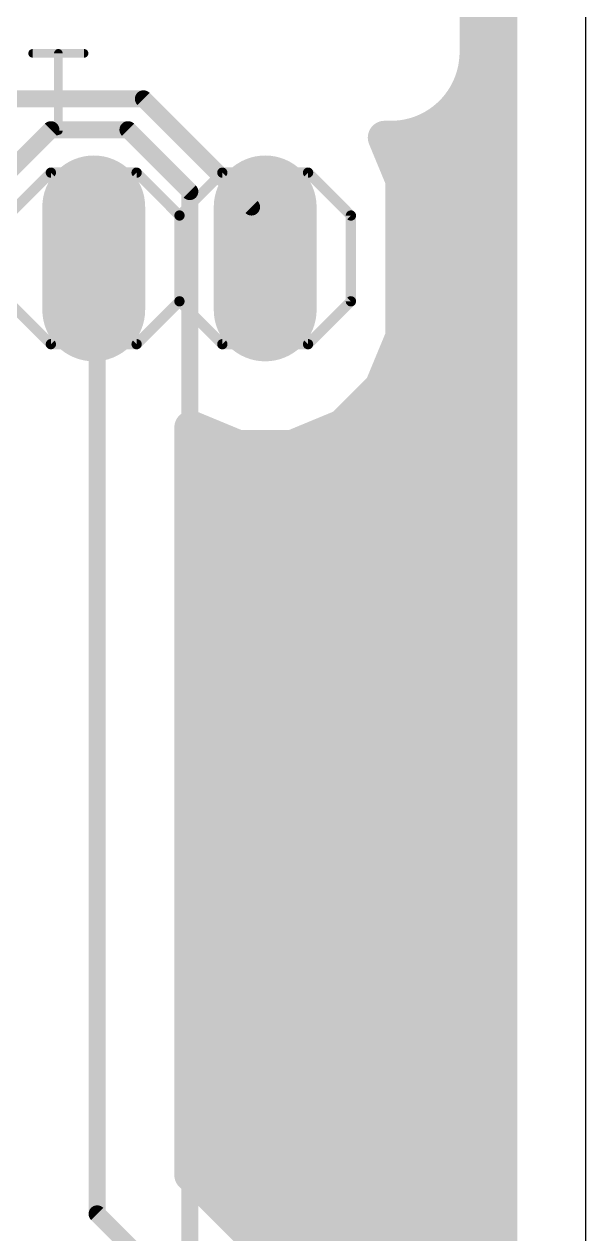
# Model space of a CAD drawing. Extents: x 0 to 49.2, y 0 to 53.3.
# Drawn here: x 40.88 to 49.2, y 23.66 to 41.57 of the extents above; entities that cross this region are included whole.
import ezdxf

# ---------------------------------------------------------------- set-up
doc = ezdxf.new("R2010")
doc.units = 0
for name, color, linetype in [('1', 14, 'CONTINUOUS'), ('116', 251, 'CONTINUOUS'), ('17', 94, 'CONTINUOUS'), ('20', 178, 'CONTINUOUS'), ('21', 251, 'CONTINUOUS'), ('25', 251, 'CONTINUOUS'), ('51', 251, 'CONTINUOUS')]:
    doc.layers.add(name, color=color, linetype=linetype)

# ---------------------------------------------------------------- blocks, each defined once
blk = doc.blocks.new('RECT')
blk.add_solid([(-0.5, -0.5), (0.5, -0.5), (-0.5, 0.5), (0.5, 0.5)])
blk = doc.blocks.new('LONGP100')
at = {"const_width": 1}
blk.add_lwpolyline([(-0.5, 0), (0.5, 0)], dxfattribs=at)
at = {"const_width": 0.5}
for points in [[(-0.5, 0.25, 1), (-0.5, -0.25)], [(0.5, -0.25, 1), (0.5, 0.25)]]:
    blk.add_lwpolyline(points, format="xyb", dxfattribs=at)

msp = doc.modelspace()

# ---------------------------------------------------------------- linework, layer by layer
at = {"layer": '1'}
for points, const_width in [([(47.9338, 52.0638), (47.9338, 1.2662)], 0.5004), ([(47.5789, 41.1042), (47.5789, 50.1724)], 0.5004), ([(47.5789, 41.5316), (47.9338, 41.5316)], 0.5004), ([(47.5555, 40.9068), (47.571, 41.005)], 0.5004), ([(47.571, 41.005), (47.5789, 41.1042)], 0.5004), ([(47.5731, 41.0313), (47.9338, 41.0313)], 0.5004), ([(47.5015, 40.7154), (47.5323, 40.81)], 0.5004), ([(47.5323, 40.81), (47.5555, 40.9068)], 0.5004), ([(47.4183, 40.5348), (47.4634, 40.6235)], 0.5004), ([(47.4634, 40.6235), (47.5015, 40.7154)], 0.5004), ([(47.3078, 40.3695), (47.3663, 40.45)], 0.5004), ([(47.3663, 40.45), (47.4183, 40.5348)], 0.5004), ([(47.4159, 40.5309), (47.9338, 40.5309)], 0.5004), ([(42.6466, 40.4622), (36.703, 40.4622)], 0.254), ([(44.2468, 38.862), (42.6466, 40.4622)], 0.254), ([(47.1728, 40.2235), (47.2432, 40.2938)], 0.5004), ([(47.2432, 40.2938), (47.3078, 40.3695)], 0.5004), ([(46.9318, 40.0484), (47.0167, 40.1004)], 0.5004), ([(47.0167, 40.1004), (47.0972, 40.1588)], 0.5004), ([(47.0972, 40.1588), (47.1728, 40.2235)], 0.5004), ([(41.275, 40.005), (39.37, 38.1)], 0.254), ([(42.418, 40.005), (41.275, 40.005)], 0.254), ([(43.3324, 39.0906), (42.418, 40.005)], 0.254), ([(46.4782, 39.2654), (46.2204, 39.8878)], 0.5004), ([(46.2204, 39.8878), (46.3624, 39.8878)], 0.5004), ([(46.3624, 39.8878), (46.4616, 39.8956)], 0.5004), ([(46.4616, 39.8956), (46.5599, 39.9112)], 0.5004), ([(46.5599, 39.9112), (46.6566, 39.9344)], 0.5004), ([(46.6566, 39.9344), (46.7513, 39.9651)], 0.5004), ([(46.7513, 39.9651), (46.8432, 40.0032)], 0.5004), ([(46.8432, 40.0032), (46.9318, 40.0484)], 0.5004), ([(46.8968, 40.0305), (47.9338, 40.0305)], 0.5004), ([(46.3685, 39.5301), (47.9338, 39.5301)], 0.5004), ([(46.4782, 36.9346), (46.4782, 39.2654)], 0.5004), ([(46.4782, 39.0297), (47.9338, 39.0297)], 0.5004), ([(43.3324, 23.2664), (43.3324, 39.0906)], 0.254), ([(44.2468, 38.1762), (44.2468, 38.862)], 0.254), ([(46.4782, 38.5294), (47.9338, 38.5294)], 0.5004), ([(41.9608, 37.9476), (41.91, 38.1)], 0.254), ([(44.2468, 38.1762), (44.45, 38.1)], 0.254), ([(46.4782, 38.029), (47.9338, 38.029)], 0.5004), ([(41.9608, 23.9522), (41.9608, 37.9476)], 0.254), ([(46.4782, 37.5286), (47.9338, 37.5286)], 0.5004), ([(46.4782, 37.0282), (47.9338, 37.0282)], 0.5004), ([(46.1694, 36.1891), (46.4782, 36.9346)], 0.5004), ([(46.3097, 36.5278), (47.9338, 36.5278)], 0.5004), ([(45.5989, 35.6186), (46.1694, 36.1891)], 0.5004), ([(46.0077, 36.0275), (47.9338, 36.0275)], 0.5004), ([(43.354, 24.5293), (43.354, 35.5967)], 0.5004), ([(43.354, 35.5967), (44.0466, 35.3098)], 0.5004), ([(44.8534, 35.3098), (45.5989, 35.6186)], 0.5004), ([(43.354, 35.5271), (43.5221, 35.5271)], 0.5004), ([(45.3779, 35.5271), (47.9338, 35.5271)], 0.5004), ([(44.0466, 35.3098), (44.8534, 35.3098)], 0.5004), ([(43.354, 35.0267), (47.9338, 35.0267)], 0.5004), ([(43.354, 34.5263), (47.9338, 34.5263)], 0.5004), ([(43.354, 34.0259), (47.9338, 34.0259)], 0.5004), ([(43.354, 33.5255), (47.9338, 33.5255)], 0.5004), ([(43.354, 33.0252), (47.9338, 33.0252)], 0.5004), ([(43.354, 32.5248), (47.9338, 32.5248)], 0.5004), ([(43.354, 32.0244), (47.9338, 32.0244)], 0.5004), ([(43.354, 31.524), (47.9338, 31.524)], 0.5004), ([(43.354, 31.0236), (47.9338, 31.0236)], 0.5004), ([(43.354, 30.5233), (47.9338, 30.5233)], 0.5004), ([(43.354, 30.0229), (47.9338, 30.0229)], 0.5004), ([(43.354, 29.5225), (47.9338, 29.5225)], 0.5004), ([(43.354, 29.0221), (47.9338, 29.0221)], 0.5004), ([(43.354, 28.5217), (47.9338, 28.5217)], 0.5004), ([(43.354, 28.0214), (47.9338, 28.0214)], 0.5004), ([(43.354, 27.521), (47.9338, 27.521)], 0.5004), ([(43.354, 27.0206), (47.9338, 27.0206)], 0.5004), ([(43.354, 26.5202), (47.9338, 26.5202)], 0.5004), ([(43.354, 26.0198), (47.9338, 26.0198)], 0.5004), ([(43.354, 25.5194), (47.9338, 25.5194)], 0.5004), ([(43.354, 25.0191), (47.9338, 25.0191)], 0.5004), ([(46.4076, 21.4757), (43.354, 24.5293)], 0.5004), ([(43.3646, 24.5187), (47.9338, 24.5187)], 0.5004), ([(43.865, 24.0183), (47.9338, 24.0183)], 0.5004), ([(45.6184, 20.2946), (41.9608, 23.9522)], 0.254), ([(44.3653, 23.5179), (47.9338, 23.5179)], 0.5004)]:
    msp.add_lwpolyline(points, dxfattribs=dict(at, const_width=const_width))
for points, const_width in [([(47.5789, 41.6567, 1), (47.5789, 41.4065)], 0.2502), ([(47.9338, 41.4065, 1), (47.9338, 41.6567)], 0.2502), ([(47.6946, 40.9855, 1), (47.4475, 41.0246)], 0.2502), ([(47.5731, 41.1564, 1), (47.5731, 40.9062)], 0.2502), ([(47.4538, 41.1042, 1), (47.7039, 41.1042)], 0.2502), ([(47.7036, 41.0944, 1), (47.4541, 41.114)], 0.2502), ([(47.9338, 40.9062, 1), (47.9338, 41.1564)], 0.2502), ([(47.6512, 40.7714, 1), (47.4133, 40.8487)], 0.2502), ([(47.4319, 40.9263, 1), (47.679, 40.8872)], 0.2502), ([(47.6771, 40.8776, 1), (47.4338, 40.936)], 0.2502), ([(47.4463, 41.0148, 1), (47.6958, 40.9952)], 0.2502), ([(47.5749, 40.5667, 1), (47.352, 40.6802)], 0.2502), ([(47.3825, 40.754, 1), (47.6205, 40.6767)], 0.2502), ([(47.6171, 40.6675, 1), (47.3859, 40.7633)], 0.2502), ([(47.4106, 40.8392, 1), (47.6539, 40.7808)], 0.2502), ([(47.4675, 40.3764, 1), (47.2651, 40.5235)], 0.2502), ([(47.4159, 40.656, 1), (47.4159, 40.4058)], 0.2502), ([(47.3068, 40.5916, 1), (47.5297, 40.478)], 0.2502), ([(47.5249, 40.4694, 1), (47.3116, 40.6002)], 0.2502), ([(47.3479, 40.6713, 1), (47.579, 40.5756)], 0.2502), ([(47.9338, 40.4058, 1), (47.9338, 40.656)], 0.2502), ([(42.6915, 40.5071, 1), (42.6017, 40.4173)], 0.127), ([(42.6466, 40.3987, 1), (42.6466, 40.5257)], 0.127), ([(47.148, 40.3751, 1), (47.3383, 40.2126)], 0.2502), ([(47.3316, 40.2054, 1), (47.1547, 40.3823)], 0.2502), ([(47.2066, 40.443, 1), (47.409, 40.2959)], 0.2502), ([(47.4029, 40.2882, 1), (47.2127, 40.4507)], 0.2502), ([(47.2596, 40.5153, 1), (47.4729, 40.3846)], 0.2502), ([(46.9431, 40.2016, 1), (47.0902, 39.9992)], 0.2502), ([(47.082, 39.9937, 1), (46.9513, 40.207)], 0.2502), ([(47.0159, 40.254, 1), (47.1784, 40.0637)], 0.2502), ([(47.1707, 40.0576, 1), (47.0236, 40.26)], 0.2502), ([(47.0844, 40.3119, 1), (47.2613, 40.135)], 0.2502), ([(47.2541, 40.1283, 1), (47.0916, 40.3186)], 0.2502), ([(41.275, 40.0685, 1), (41.275, 39.9415)], 0.127), ([(41.3199, 39.9601, 1), (41.2301, 40.0499)], 0.127), ([(42.4629, 40.0499, 1), (42.3731, 39.9601)], 0.127), ([(42.418, 39.9415, 1), (42.418, 40.0685)], 0.127), ([(46.336, 39.9357, 1), (46.1048, 39.8399)], 0.2502), ([(46.2204, 40.0129, 1), (46.2204, 39.7627)], 0.2502), ([(46.3526, 40.0125, 1), (46.3722, 39.7631)], 0.2502), ([(46.442, 40.0191, 1), (46.4812, 39.772)], 0.2502), ([(46.3624, 39.7627, 1), (46.3624, 40.0129)], 0.2502), ([(46.5307, 40.0328, 1), (46.5891, 39.7895)], 0.2502), ([(46.4714, 39.7709, 1), (46.4518, 40.0203)], 0.2502), ([(46.618, 40.0534, 1), (46.6953, 39.8154)], 0.2502), ([(46.5794, 39.7876, 1), (46.5403, 40.0347)], 0.2502), ([(46.7034, 40.0807, 1), (46.7991, 39.8496)], 0.2502), ([(46.6858, 39.8127, 1), (46.6274, 40.056)], 0.2502), ([(46.7899, 39.8462, 1), (46.7126, 40.0841)], 0.2502), ([(46.7864, 40.1147, 1), (46.9, 39.8917)], 0.2502), ([(46.8968, 40.1556, 1), (46.8968, 39.9054)], 0.2502), ([(46.891, 39.8876, 1), (46.7953, 40.1188)], 0.2502), ([(46.8665, 40.155, 1), (46.9972, 39.9417)], 0.2502), ([(46.9886, 39.9369, 1), (46.875, 40.1598)], 0.2502), ([(47.9338, 39.9054, 1), (47.9338, 40.1556)], 0.2502), ([(46.3685, 39.6552, 1), (46.3685, 39.405)], 0.2502), ([(47.9338, 39.405, 1), (47.9338, 39.6552)], 0.2502), ([(46.6033, 39.2654, 1), (46.3531, 39.2654)], 0.2502), ([(46.3626, 39.2176, 1), (46.5938, 39.3133)], 0.2502), ([(46.4782, 39.1548, 1), (46.4782, 38.9046)], 0.2502), ([(47.9338, 38.9046, 1), (47.9338, 39.1548)], 0.2502), ([(43.3959, 39.0906, 1), (43.2689, 39.0906)], 0.127), ([(43.2875, 39.0457, 1), (43.3773, 39.1355)], 0.127), ([(44.3103, 38.862, 1), (44.1833, 38.862)], 0.127), ([(44.2019, 38.8171, 1), (44.2917, 38.9069)], 0.127), ([(46.4782, 38.6545, 1), (46.4782, 38.4043)], 0.2502), ([(47.9338, 38.4043, 1), (47.9338, 38.6545)], 0.2502), ([(41.9702, 38.1201, 1), (41.8498, 38.0799)], 0.127), ([(44.2691, 38.2357, 1), (44.2245, 38.1167)], 0.127), ([(44.1833, 38.1762, 1), (44.3103, 38.1762)], 0.127), ([(44.4277, 38.0405, 1), (44.4723, 38.1595)], 0.127), ([(46.4782, 38.1541, 1), (46.4782, 37.9039)], 0.2502), ([(47.9338, 37.9039, 1), (47.9338, 38.1541)], 0.2502), ([(42.0243, 37.9476, 1), (41.8973, 37.9476)], 0.127), ([(41.9006, 37.9275, 1), (42.021, 37.9677)], 0.127), ([(46.4782, 37.6537, 1), (46.4782, 37.4035)], 0.2502), ([(47.9338, 37.4035, 1), (47.9338, 37.6537)], 0.2502), ([(46.4782, 37.1533, 1), (46.4782, 36.9031)], 0.2502), ([(47.9338, 36.9031, 1), (47.9338, 37.1533)], 0.2502), ([(46.5938, 36.8867, 1), (46.3626, 36.9824)], 0.2502), ([(46.3531, 36.9346, 1), (46.6033, 36.9346)], 0.2502), ([(46.3097, 36.6529, 1), (46.3097, 36.4027)], 0.2502), ([(47.9338, 36.4027, 1), (47.9338, 36.6529)], 0.2502), ([(46.0538, 36.237, 1), (46.285, 36.1413)], 0.2502), ([(46.2579, 36.1007, 1), (46.081, 36.2776)], 0.2502), ([(46.0077, 36.1525, 1), (46.0077, 35.9024)], 0.2502), ([(47.9338, 35.9024, 1), (47.9338, 36.1525)], 0.2502), ([(43.4791, 35.5967, 1), (43.2289, 35.5967)], 0.2502), ([(43.4019, 35.7123, 1), (43.3061, 35.4811)], 0.2502), ([(45.5104, 35.707, 1), (45.6873, 35.5301)], 0.2502), ([(45.6467, 35.503, 1), (45.551, 35.7342)], 0.2502), ([(43.354, 35.6522, 1), (43.354, 35.402)], 0.2502), ([(43.5221, 35.402, 1), (43.5221, 35.6522)], 0.2502), ([(45.3779, 35.6522, 1), (45.3779, 35.402)], 0.2502), ([(47.9338, 35.402, 1), (47.9338, 35.6522)], 0.2502), ([(44.0466, 35.4349, 1), (44.0466, 35.1847)], 0.2502), ([(43.9987, 35.1942, 1), (44.0944, 35.4254)], 0.2502), ([(44.8056, 35.4254, 1), (44.9013, 35.1942)], 0.2502), ([(44.8534, 35.1847, 1), (44.8534, 35.4349)], 0.2502), ([(43.354, 35.1518, 1), (43.354, 34.9016)], 0.2502), ([(47.9338, 34.9016, 1), (47.9338, 35.1518)], 0.2502), ([(43.354, 34.6514, 1), (43.354, 34.4012)], 0.2502), ([(47.9338, 34.4012, 1), (47.9338, 34.6514)], 0.2502), ([(43.354, 34.151, 1), (43.354, 33.9008)], 0.2502), ([(47.9338, 33.9008, 1), (47.9338, 34.151)], 0.2502), ([(43.354, 33.6506, 1), (43.354, 33.4004)], 0.2502), ([(47.9338, 33.4004, 1), (47.9338, 33.6506)], 0.2502), ([(43.354, 33.1503, 1), (43.354, 32.9001)], 0.2502), ([(47.9338, 32.9001, 1), (47.9338, 33.1503)], 0.2502), ([(43.354, 32.6499, 1), (43.354, 32.3997)], 0.2502), ([(47.9338, 32.3997, 1), (47.9338, 32.6499)], 0.2502), ([(43.354, 32.1495, 1), (43.354, 31.8993)], 0.2502), ([(47.9338, 31.8993, 1), (47.9338, 32.1495)], 0.2502), ([(43.354, 31.6491, 1), (43.354, 31.3989)], 0.2502), ([(47.9338, 31.3989, 1), (47.9338, 31.6491)], 0.2502), ([(43.354, 31.1487, 1), (43.354, 30.8985)], 0.2502), ([(47.9338, 30.8985, 1), (47.9338, 31.1487)], 0.2502), ([(43.354, 30.6484, 1), (43.354, 30.3982)], 0.2502), ([(47.9338, 30.3982, 1), (47.9338, 30.6484)], 0.2502), ([(43.354, 30.148, 1), (43.354, 29.8978)], 0.2502), ([(47.9338, 29.8978, 1), (47.9338, 30.148)], 0.2502), ([(43.354, 29.6476, 1), (43.354, 29.3974)], 0.2502), ([(47.9338, 29.3974, 1), (47.9338, 29.6476)], 0.2502), ([(43.354, 29.1472, 1), (43.354, 28.897)], 0.2502), ([(47.9338, 28.897, 1), (47.9338, 29.1472)], 0.2502), ([(43.354, 28.6468, 1), (43.354, 28.3966)], 0.2502), ([(47.9338, 28.3966, 1), (47.9338, 28.6468)], 0.2502), ([(43.354, 28.1464, 1), (43.354, 27.8963)], 0.2502), ([(47.9338, 27.8963, 1), (47.9338, 28.1464)], 0.2502), ([(43.354, 27.6461, 1), (43.354, 27.3959)], 0.2502), ([(47.9338, 27.3959, 1), (47.9338, 27.6461)], 0.2502), ([(43.354, 27.1457, 1), (43.354, 26.8955)], 0.2502), ([(47.9338, 26.8955, 1), (47.9338, 27.1457)], 0.2502), ([(43.354, 26.6453, 1), (43.354, 26.3951)], 0.2502), ([(47.9338, 26.3951, 1), (47.9338, 26.6453)], 0.2502), ([(43.354, 26.1449, 1), (43.354, 25.8947)], 0.2502), ([(47.9338, 25.8947, 1), (47.9338, 26.1449)], 0.2502), ([(43.354, 25.6445, 1), (43.354, 25.3943)], 0.2502), ([(47.9338, 25.3943, 1), (47.9338, 25.6445)], 0.2502), ([(43.354, 25.1442, 1), (43.354, 24.894)], 0.2502), ([(47.9338, 24.894, 1), (47.9338, 25.1442)], 0.2502), ([(43.4424, 24.6177, 1), (43.2655, 24.4408)], 0.2502), ([(43.3646, 24.6438, 1), (43.3646, 24.3936)], 0.2502), ([(47.9338, 24.3936, 1), (47.9338, 24.6438)], 0.2502), ([(43.2289, 24.5293, 1), (43.4791, 24.5293)], 0.2502), ([(43.865, 24.1434, 1), (43.865, 23.8932)], 0.2502), ([(47.9338, 23.8932, 1), (47.9338, 24.1434)], 0.2502), ([(42.0057, 23.9971, 1), (41.9159, 23.9073)], 0.127), ([(41.8973, 23.9522, 1), (42.0243, 23.9522)], 0.127), ([(44.3653, 23.643, 1), (44.3653, 23.3928)], 0.2502), ([(47.9338, 23.3928, 1), (47.9338, 23.643)], 0.2502)]:
    msp.add_lwpolyline(points, format="xyb", dxfattribs=dict(at, const_width=const_width))
at = {"layer": '116', "const_width": 0.408}
for points in [[(41.91, 37.746, 1), (41.91, 38.454, 1), (41.91, 37.746)], [(44.45, 37.746, 1), (44.45, 38.454, 1), (44.45, 37.746)]]:
    msp.add_lwpolyline(points, format="xyb", dxfattribs=at)
at = {"layer": '20'}
msp.add_line((49.2, 0), (49.2, 53.33), dxfattribs=at)
at = {"layer": '21', "const_width": 0.1524}
for points in [[(40.64, 38.735), (41.275, 39.37)], [(41.275, 39.37), (42.545, 39.37)], [(42.545, 39.37), (43.18, 38.735)], [(43.815, 39.37), (43.18, 38.735)], [(43.815, 39.37), (45.085, 39.37)], [(45.085, 39.37), (45.72, 38.735)], [(43.18, 38.735), (43.18, 37.465)], [(45.72, 38.735), (45.72, 37.465)], [(41.275, 36.83), (40.64, 37.465)], [(43.18, 37.465), (42.545, 36.83)], [(43.18, 37.465), (43.815, 36.83)], [(45.72, 37.465), (45.085, 36.83)], [(42.545, 36.83), (41.275, 36.83)], [(45.085, 36.83), (43.815, 36.83)]]:
    msp.add_lwpolyline(points, dxfattribs=at)
at = {"layer": '21', "const_width": 0.0762}
for points in [[(41.275, 39.4081, 1), (41.275, 39.3319)], [(41.3019, 39.3431, 1), (41.2481, 39.3969)], [(42.5719, 39.3969, 1), (42.5181, 39.3431)], [(42.545, 39.3319, 1), (42.545, 39.4081)], [(43.815, 39.4081, 1), (43.815, 39.3319)], [(43.8419, 39.3431, 1), (43.7881, 39.3969)], [(45.1119, 39.3969, 1), (45.0581, 39.3431)], [(45.085, 39.3319, 1), (45.085, 39.4081)], [(43.2181, 38.735, 1), (43.1419, 38.735)], [(43.1531, 38.7619, 1), (43.2069, 38.7081)], [(43.1531, 38.7081, 1), (43.2069, 38.7619)], [(45.7581, 38.735, 1), (45.6819, 38.735)], [(45.6931, 38.7081, 1), (45.7469, 38.7619)], [(43.1419, 37.465, 1), (43.2181, 37.465)], [(43.2069, 37.4919, 1), (43.1531, 37.4381)], [(43.2069, 37.4381, 1), (43.1531, 37.4919)], [(45.6819, 37.465, 1), (45.7581, 37.465)], [(45.7469, 37.4381, 1), (45.6931, 37.4919)], [(41.275, 36.8681, 1), (41.275, 36.7919)], [(42.545, 36.7919, 1), (42.545, 36.8681)], [(43.815, 36.8681, 1), (43.815, 36.7919)], [(45.085, 36.7919, 1), (45.085, 36.8681)], [(41.2481, 36.8031, 1), (41.3019, 36.8569)], [(42.5181, 36.8569, 1), (42.5719, 36.8031)], [(43.7881, 36.8031, 1), (43.8419, 36.8569)], [(45.0581, 36.8569, 1), (45.1119, 36.8031)]]:
    msp.add_lwpolyline(points, format="xyb", dxfattribs=at)
at = {"layer": '25', "const_width": 0.127}
for points in [[(41.0045, 41.1363), (41.7671, 41.1363)], [(41.3858, 39.9923), (41.3858, 41.1363)]]:
    msp.add_lwpolyline(points, dxfattribs=at)
at = {"layer": '25', "const_width": 0.0635}
for points in [[(41.0045, 41.168, 1), (41.0045, 41.1045)], [(41.4176, 41.1363, 1), (41.3541, 41.1363)], [(41.7671, 41.1045, 1), (41.7671, 41.168)], [(41.3541, 39.9923, 1), (41.4176, 39.9923)]]:
    msp.add_lwpolyline(points, format="xyb", dxfattribs=at)

# ---------------------------------------------------------------- block references
at = {"layer": '17', "xscale": 1.524, "yscale": 1.524, "rotation": 90}
for p in [(41.91, 38.1), (41.91, 38.1), (44.45, 38.1), (44.45, 38.1)]:
    msp.add_blockref('LONGP100', p, dxfattribs=at)
at = {"layer": '51', "xscale": 0.508, "yscale": 0.508}
for p in [(41.91, 38.1), (44.45, 38.1)]:
    msp.add_blockref('RECT', p, dxfattribs=at)

doc.saveas('drawing.dxf')
